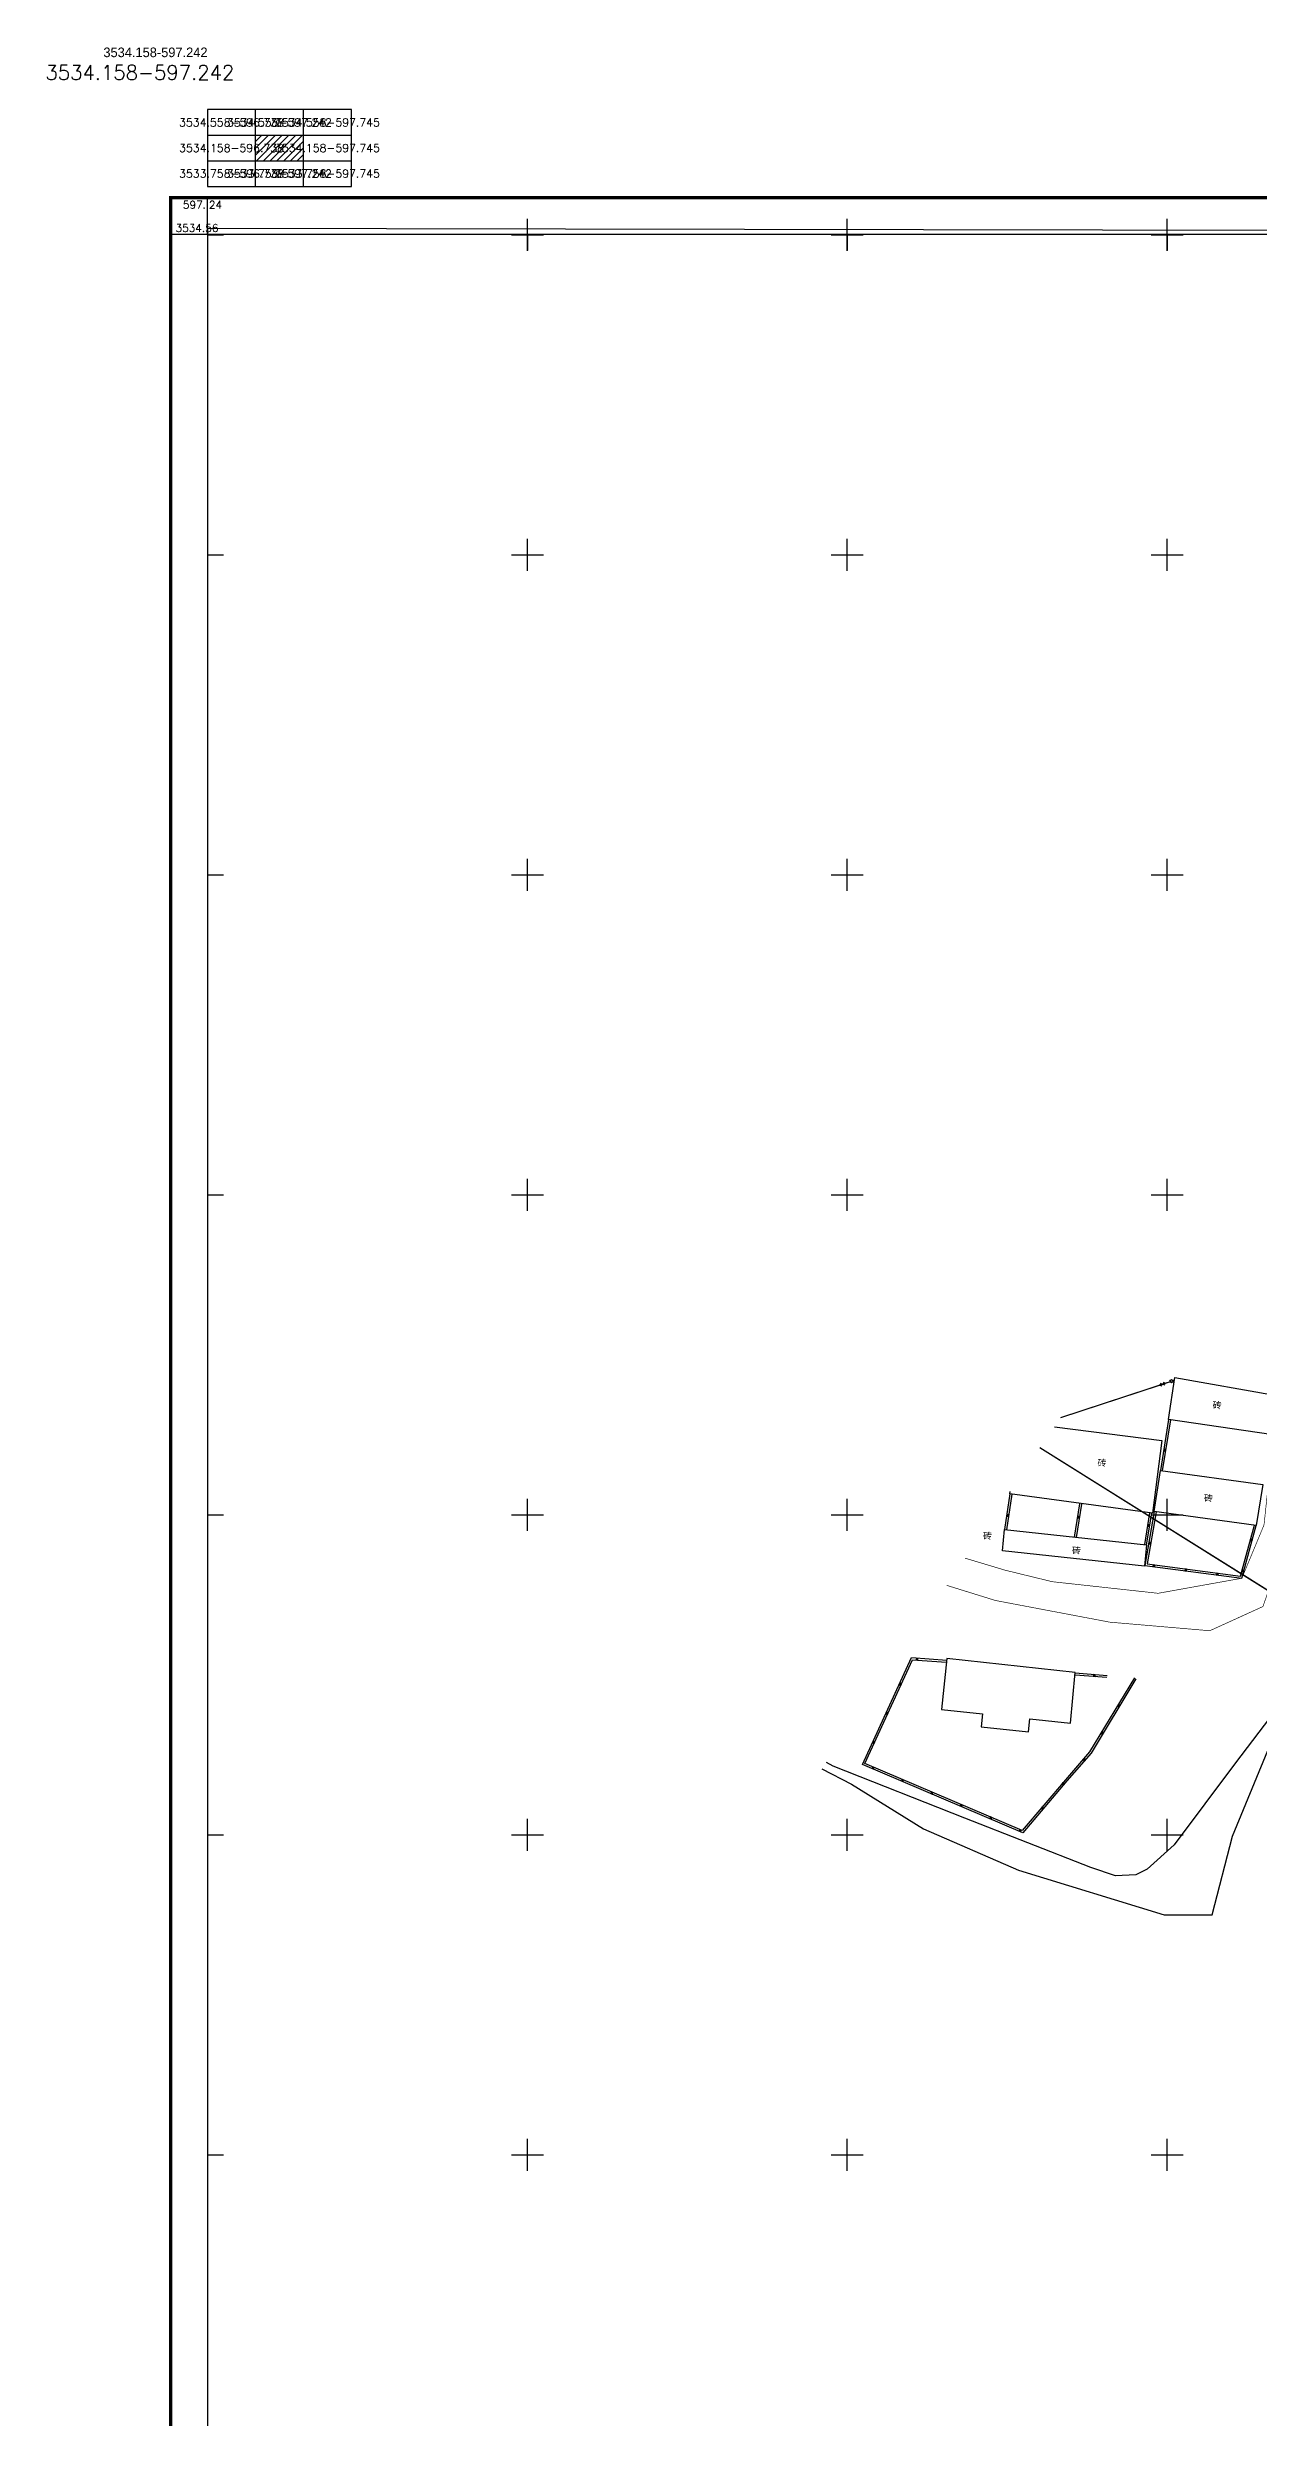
# Model space of a CAD drawing. Extents: x 597216 to 598008, y 3534032 to 3534588.
# Drawn here: x 597216.5 to 597405.8, y 3534217.3 to 3534587.6 of the extents above; entities that cross this region are included whole.
import ezdxf
from ezdxf.enums import TextEntityAlignment as Align

# ---------------------------------------------------------------- set-up
doc = ezdxf.new("R2010")
doc.units = 0
doc.linetypes.add('X2', pattern=[10, 8, -2])
doc.layers.get('0').update_dxf_attribs({"linetype": 'CONTINUOUS'})
doc.layers.add('ASSIST', color=7, linetype='CONTINUOUS', plot=False)
for name, color, linetype in [('DLSS', 4, 'CONTINUOUS'), ('DMTZ', 3, 'CONTINUOUS'), ('GXYZ', 2, 'CONTINUOUS'), ('JMD', 6, 'CONTINUOUS'), ('SXSS', 5, 'CONTINUOUS'), ('TK', 7, 'CONTINUOUS')]:
    doc.layers.add(name, color=color, linetype=linetype)
doc.styles.add('HZ', font='rs.shx', dxfattribs={"width": 0.8, "bigfont": 'hztxt.shx'})
doc.styles.add('中等线体', font='')
doc.styles.add('粗等线体', font='simhei.ttf')
doc.styles.get('中等线体').set_extended_font_data('FZZhongDengXian-Z07S')
doc.linetypes.add('10422', pattern='A,0.75,[150,AAA.SHX,S=0.5,R=0,X=0,Y=0.5],1.5,[149,AAA.SHX,S=0.15,R=0,X=0,Y=0.4],0.75', length=3)

# ---------------------------------------------------------------- blocks, each defined once
blk = doc.blocks.new('*U1')
at = {"linetype": 'Continuous'}
for points in [[(0, 0), (0.5, 0.5), (-0.5, 0.5)], [(0, 0), (-0.5, 0.5), (-0.5, -0.5)], [(0, 0), (-0.5, -0.5), (0.5, -0.5)], [(0, 0), (0.5, -0.5), (0.5, 0.5)]]:
    blk.add_solid(points, dxfattribs=at)
blk = doc.blocks.new('gc002')
blk.add_lwpolyline([(-0.5, -0.5), (0.5, -0.5), (0.5, 0.5), (-0.5, 0.5), (-0.5, -0.5)])
at = {"linetype": 'Continuous'}
blk.add_blockref('*U1', (0, 0), dxfattribs=at)
blk = doc.blocks.new('gc170')
at = {"linetype": 'Continuous'}
blk.add_circle((0, 0), 0.5, dxfattribs=at)
blk = doc.blocks.new('gc013a')
at = {"linetype": 'Continuous'}
blk.add_line((0.5, 0), (4, 0), dxfattribs=at)
at = {"linetype": 'Continuous', "flags": 128}
for points in [[(2.31, -0.4), (3, 0), (2.31, 0.4)], [(3.31, -0.4), (4, 0), (3.31, 0.4)]]:
    blk.add_lwpolyline(points, dxfattribs=at)
blk = doc.blocks.new('actkf1{FC55E664-987E-4CA5-9AE8C97BC624964F}')
for p, q in [((22.5, 12), (0, 12)), ((0, 12), (0, 0)), ((7.5, 0), (7.5, 12)), ((15, 0), (15, 12)), ((22.5, 0), (22.5, 12)), ((0, 8), (22.5, 8)), ((0, 4), (22.5, 4)), ((0, 0), (22.5, 0))]:
    blk.add_line(p, q)
at = {"color": 0}
for p, q in [((7.5, 4.9), (10.6, 8)), ((7.5, 5.96), (9.54, 8)), ((7.5, 7.02), (8.48, 8)), ((7.66, 4), (11.66, 8)), ((8.73, 4), (12.73, 8)), ((9.79, 4), (13.79, 8)), ((10.85, 4), (14.85, 8)), ((11.91, 4), (15, 7.09)), ((12.97, 4), (15, 6.03)), ((14.03, 4), (15, 4.97))]:
    blk.add_line(p, q, dxfattribs=at)

msp = doc.modelspace()

# ---------------------------------------------------------------- linework, layer by layer
at = {"layer": 'ASSIST', "linetype": 'Continuous', "flags": 128}
for points in [[(597374.9, 3534373.53), (597392.23, 3534379.21)], [(597411.3, 3534344.01), (597371.66, 3534368.77)]]:
    msp.add_lwpolyline(points, dxfattribs=at)
at = {"layer": 'DLSS', "linetype": 'X2', "const_width": 0.1, "flags": 128}
for points in [[(597431.85, 3534406.45), (597429.62, 3534403.07), (597419.25, 3534402.11), (597412.36, 3534395.85), (597409.24, 3534380.89), (597406.69, 3534356.75), (597403.22, 3534348.42), (597390.13, 3534346.07), (597373.59, 3534347.88), (597366.13, 3534349.7), (597359.96, 3534351.56)], [(597357.08, 3534347.31), (597364.73, 3534344.94), (597382.58, 3534341.56), (597398.21, 3534340.22), (597406.52, 3534344), (597412.07, 3534359.89), (597413.39, 3534384.01), (597417.18, 3534394.1), (597421.17, 3534397.02), (597427.8, 3534398.64), (597439.71, 3534400.77), (597442.97, 3534400.56)]]:
    msp.add_lwpolyline(points, dxfattribs=at)
at = {"layer": 'DMTZ', "linetype": '10422', "flags": 128}
msp.add_lwpolyline([(597485.59, 3534377.34), (597477.48, 3534372.33), (597470.78, 3534368.65), (597464.5, 3534365.73), (597456.66, 3534362.62), (597450.81, 3534360.84), (597439.6, 3534357.79), (597436.1, 3534356.37), (597430.52, 3534353.33), (597423.62, 3534347.74), (597418.31, 3534340.4), (597411.19, 3534331.37), (597402.22, 3534319.6), (597392.64, 3534306.79), (597388.43, 3534302.98), (597386.64, 3534302.07), (597383.46, 3534301.92), (597379.62, 3534303.23), (597359.93, 3534310.96), (597339.31, 3534319.04), (597338.27, 3534319.63)], dxfattribs=at)
at = {"layer": 'GXYZ', "linetype": 'Continuous'}
for p, q in [((597374.9, 3534373.53), (597390.33, 3534378.59)), ((597409.6, 3534345.07), (597371.66, 3534368.77))]:
    msp.add_line(p, q, dxfattribs=at)
at = {"layer": 'JMD', "linetype": 'Continuous', "flags": 128}
for points in [[(597392.74, 3534379.79), (597408.62, 3534376.99), (597407.73, 3534370.89), (597391.78, 3534373.22)], [(597390.5, 3534365.24), (597406.52, 3534363.07), (597405.47, 3534356.65), (597389.51, 3534358.87)], [(597366.14, 3534356.02), (597388.33, 3534353.64), (597387.98, 3534350.31), (597365.79, 3534352.69)], [(597357.11, 3534335.86), (597356.29, 3534327.89), (597362.7, 3534327.23), (597362.49, 3534325.2), (597369.89, 3534324.44), (597370.09, 3534326.45), (597376.45, 3534325.8), (597377.18, 3534333.68)]]:
    msp.add_lwpolyline(points, close=True, dxfattribs=at)
for points in [[(597373.91, 3534372.09), (597390.74, 3534369.92), (597389.27, 3534358.59), (597366.97, 3534361.6), (597367.03, 3534361.95)], [(597392.07, 3534373.18), (597390.79, 3534365.19)], [(597367.27, 3534361.55), (597366.44, 3534355.97)], [(597377.07, 3534354.86), (597377.91, 3534360.06)], [(597388.04, 3534353.69), (597388.85, 3534358.65)], [(597389.81, 3534358.82), (597388.4, 3534350.69), (597403, 3534348.75), (597405.18, 3534356.72)], [(597386.67, 3534332.7), (597379.67, 3534321.1), (597375.86, 3534316.75), (597368.98, 3534308.64), (597343.9, 3534319.3), (597351.57, 3534336.02), (597357.08, 3534335.62)], [(597377.18, 3534333.65), (597382.17, 3534333.25)]]:
    msp.add_lwpolyline(points, dxfattribs=at)
at = {"layer": 'JMD', "color": 7, "linetype": 'Continuous', "flags": 128}
for points in [[(597391.78, 3534373.22), (597390.5, 3534365.24)], [(597366.97, 3534361.6), (597366.14, 3534356.02)], [(597377.37, 3534354.81), (597378.21, 3534360.02)], [(597389.51, 3534358.87), (597388.05, 3534350.43), (597403.22, 3534348.42), (597405.47, 3534356.65)], [(597388.33, 3534353.64), (597389.15, 3534358.6)], [(597386.42, 3534332.86), (597379.43, 3534321.28), (597375.64, 3534316.94), (597368.9, 3534309), (597344.3, 3534319.46), (597351.76, 3534335.7), (597357.06, 3534335.33)], [(597377.15, 3534333.35), (597382.14, 3534332.95)]]:
    msp.add_lwpolyline(points, dxfattribs=at)
at = {"layer": 'SXSS', "linetype": 'Continuous', "flags": 128}
msp.add_lwpolyline([(597337.58, 3534318.62), (597342.22, 3534316.27), (597353.43, 3534309.29), (597368.32, 3534302.81), (597391.1, 3534295.86), (597398.58, 3534295.86), (597401.78, 3534308.13), (597407.26, 3534321.51), (597416.65, 3534335.62), (597427.6, 3534346.57), (597436.92, 3534354.64), (597457.97, 3534361.49), (597480.73, 3534372.65), (597486.26, 3534376.93), (597495.12, 3534387.08), (597507.96, 3534391.69), (597520.77, 3534397.99), (597523.04, 3534399.65)], dxfattribs=at)
at = {"layer": 'TK', "linetype": 'Continuous'}
for p, q in [((597241.53, 3534558.36), (597241.53, 3534563.86)), ((597291.53, 3534555.82), (597291.53, 3534560.82)), ((597341.53, 3534555.82), (597341.53, 3534560.82)), ((597391.53, 3534555.82), (597391.53, 3534560.82)), ((597241.53, 3534558.36), (597236.03, 3534558.36)), ((597241.53, 3534558.32), (597244.03, 3534558.32)), ((597289.03, 3534558.32), (597294.03, 3534558.32)), ((597291.53, 3534558.36), (597291.53, 3534555.86)), ((597339.03, 3534558.32), (597344.03, 3534558.32)), ((597341.53, 3534558.36), (597341.53, 3534555.86)), ((597389.03, 3534558.32), (597394.03, 3534558.32)), ((597391.53, 3534558.36), (597391.53, 3534555.86)), ((597241.53, 3534508.32), (597244.03, 3534508.32)), ((597289.03, 3534508.32), (597294.03, 3534508.32)), ((597291.53, 3534505.82), (597291.53, 3534510.82)), ((597339.03, 3534508.32), (597344.03, 3534508.32)), ((597341.53, 3534505.82), (597341.53, 3534510.82)), ((597389.03, 3534508.32), (597394.03, 3534508.32)), ((597391.53, 3534505.82), (597391.53, 3534510.82)), ((597291.53, 3534455.82), (597291.53, 3534460.82)), ((597341.53, 3534455.82), (597341.53, 3534460.82)), ((597391.53, 3534455.82), (597391.53, 3534460.82)), ((597241.53, 3534458.32), (597244.03, 3534458.32)), ((597289.03, 3534458.32), (597294.03, 3534458.32)), ((597339.03, 3534458.32), (597344.03, 3534458.32)), ((597389.03, 3534458.32), (597394.03, 3534458.32)), ((597241.53, 3534408.32), (597244.03, 3534408.32)), ((597289.03, 3534408.32), (597294.03, 3534408.32)), ((597291.53, 3534405.82), (597291.53, 3534410.82)), ((597339.03, 3534408.32), (597344.03, 3534408.32)), ((597341.53, 3534405.82), (597341.53, 3534410.82)), ((597389.03, 3534408.32), (597394.03, 3534408.32)), ((597391.53, 3534405.82), (597391.53, 3534410.82)), ((597291.53, 3534355.82), (597291.53, 3534360.82)), ((597341.53, 3534355.82), (597341.53, 3534360.82)), ((597391.53, 3534355.82), (597391.53, 3534360.82)), ((597241.53, 3534358.32), (597244.03, 3534358.32)), ((597289.03, 3534358.32), (597294.03, 3534358.32)), ((597339.03, 3534358.32), (597344.03, 3534358.32)), ((597389.03, 3534358.32), (597394.03, 3534358.32)), ((597241.53, 3534308.32), (597244.03, 3534308.32)), ((597289.03, 3534308.32), (597294.03, 3534308.32)), ((597291.53, 3534305.82), (597291.53, 3534310.82)), ((597339.03, 3534308.32), (597344.03, 3534308.32)), ((597341.53, 3534305.82), (597341.53, 3534310.82)), ((597389.03, 3534308.32), (597394.03, 3534308.32)), ((597391.53, 3534305.82), (597391.53, 3534310.82)), ((597291.53, 3534255.82), (597291.53, 3534260.82)), ((597341.53, 3534255.82), (597341.53, 3534260.82)), ((597391.53, 3534255.82), (597391.53, 3534260.82)), ((597241.53, 3534258.32), (597244.03, 3534258.32)), ((597289.03, 3534258.32), (597294.03, 3534258.32)), ((597339.03, 3534258.32), (597344.03, 3534258.32)), ((597389.03, 3534258.32), (597394.03, 3534258.32))]:
    msp.add_line(p, q, dxfattribs=at)
at = {"layer": 'TK', "linetype": 'Continuous', "const_width": 0.5, "flags": 128}
msp.add_lwpolyline([(597235.78, 3534152.57), (597751.02, 3534152.57), (597751.02, 3534564.11), (597235.78, 3534564.11)], close=True, dxfattribs=at)
at = {"layer": 'TK', "linetype": 'Continuous', "flags": 128}
for points in [[(597241.53, 3534158.32), (597744.34, 3534158.32), (597745.27, 3534558.36), (597241.53, 3534559.29)], [(597241.53, 3534158.32), (597745.27, 3534158.32), (597745.27, 3534558.36), (597241.53, 3534558.36)]]:
    msp.add_lwpolyline(points, close=True, dxfattribs=at)

# ---------------------------------------------------------------- block references
at = {"layer": 'GXYZ', "linetype": 'Continuous', "xscale": 0.5, "yscale": 0.5, "rotation": 198.1349712214005}
msp.add_blockref('gc013a', (597392.23, 3534379.21), dxfattribs=at)
at = {"layer": 'GXYZ', "linetype": 'Continuous', "xscale": 0.5, "yscale": 0.5}
msp.add_blockref('gc170', (597392.23, 3534379.21), dxfattribs=at)
at = {"layer": 'JMD', "linetype": 'Continuous', "xscale": 0.25, "yscale": 0.25}
for p, rotation in [((597391.13, 3534368.41), 260.8995347451923), ((597366.6, 3534358.23), 261.5857292070565), ((597377.75, 3534357.95), 80.8870645372672), ((597388.7, 3534356.64), 80.69360913684312), ((597388.78, 3534353.92), 260.1817116035761), ((597404.71, 3534354.36), 74.7410538794473), ((597389.49, 3534350.36), 352.4410231181575), ((597394.45, 3534349.71), 352.4410231181575), ((597399.4, 3534349.05), 352.4410231181575), ((597403.4, 3534349.54), 74.7410538794473), ((597352.46, 3534335.78), 355.9269075813278), ((597380.16, 3534333.23), 355.4803741974355), ((597349.85, 3534331.85), 65.34156914398767), ((597347.76, 3534327.3), 65.34156914398767), ((597383.94, 3534328.51), 238.893844517056), ((597345.68, 3534322.76), 65.34156914398767), ((597381.36, 3534324.23), 238.893844517056), ((597345.57, 3534318.79), 156.9642083474451), ((597378.55, 3534320.09), 228.7962617007617), ((597350.17, 3534316.83), 156.9642083474451), ((597354.77, 3534314.87), 156.9642083474451), ((597375.27, 3534316.32), 229.6843185546245), ((597359.37, 3534312.92), 156.9642083474451), ((597372.03, 3534312.51), 229.6843185546245), ((597363.97, 3534310.96), 156.9642083474451), ((597368.57, 3534309), 156.9642083474451)]:
    msp.add_blockref('gc002', p, dxfattribs=dict(at, rotation=rotation))
at = {"layer": 'TK', "linetype": 'Continuous'}
msp.add_blockref('actkf1{FC55E664-987E-4CA5-9AE8C97BC624964F}', (597241.53, 3534565.86), dxfattribs=at)

# ---------------------------------------------------------------- texts
at = {"layer": 'JMD', "linetype": 'Continuous', "style": '粗等线体'}
for p in [(597399.35, 3534375.48), (597381.36, 3534366.46), (597398.01, 3534360.96), (597363.46, 3534355.07), (597377.37, 3534352.78)]:
    msp.add_text('砖', height=1, dxfattribs=at).set_placement(p, align=Align.MIDDLE)
at = {"layer": 'TK', "linetype": 'Continuous', "style": '中等线体'}
msp.add_text('3534.158-597.242', height=1.5, dxfattribs=at).set_placement((597241.53, 3534585.61), align=Align.BOTTOM_RIGHT)
at = {"layer": 'TK', "linetype": 'Continuous', "style": 'HZ'}
msp.add_text('3534.158-597.242', height=2.25, dxfattribs=at).set_placement((597230.95, 3534581.86), align=Align.BOTTOM_CENTER)
for s, p in [('3534.558-596.738', (597245.28, 3534575.86)), ('3534.558-597.242', (597252.78, 3534575.86)), ('3534.558-597.745', (597260.28, 3534575.86)), ('3534.158-596.738', (597245.28, 3534571.86)), ('3534.158-597.745', (597260.28, 3534571.86)), ('3533.758-596.738', (597245.28, 3534567.86)), ('3533.758-597.242', (597252.78, 3534567.86)), ('3533.758-597.745', (597260.28, 3534567.86))]:
    msp.add_text(s, height=1.25, dxfattribs=at).set_placement(p, align=Align.MIDDLE)
msp.add_text('597.', height=1.2, dxfattribs=at).set_placement((597241.28, 3534562.99), align=Align.MIDDLE_RIGHT)
for s, p in [('24', (597241.73, 3534562.99)), ('3534.56', (597236.53, 3534559.36))]:
    msp.add_text(s, height=1.2, dxfattribs=at).set_placement(p, align=Align.MIDDLE_LEFT)

doc.saveas('drawing.dxf')
